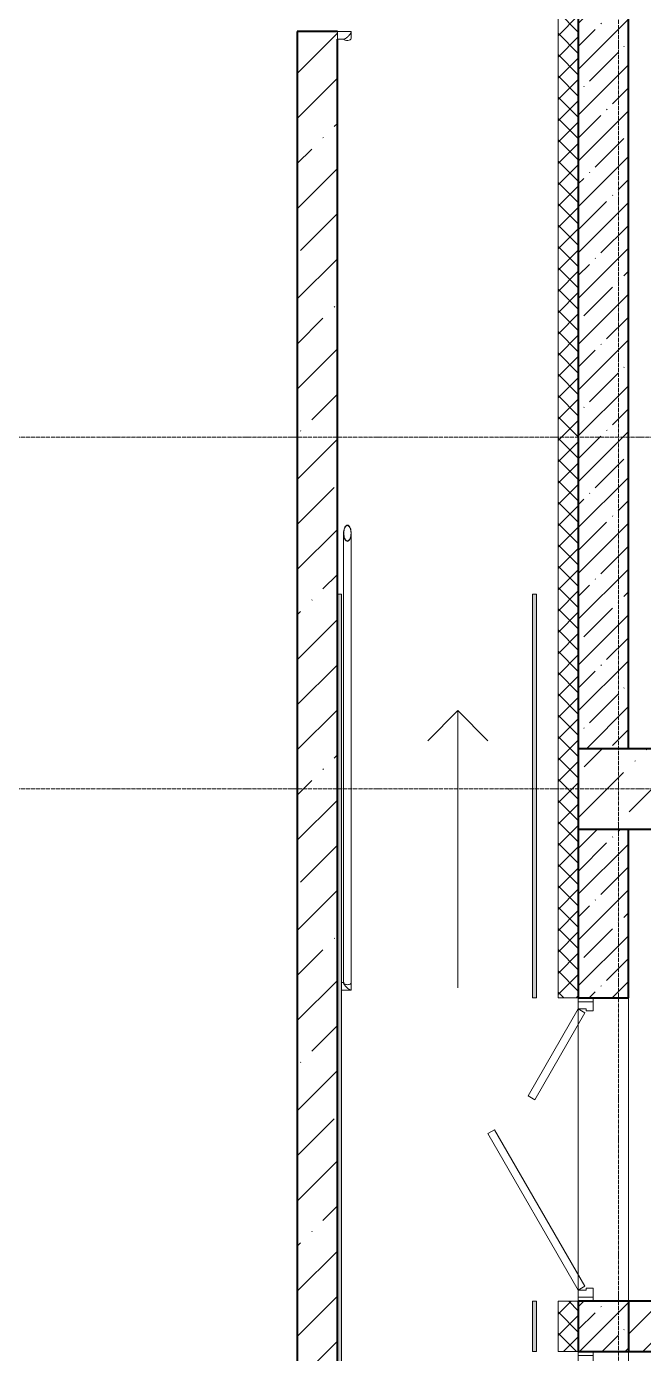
# Model space of a CAD drawing. Header units: millimetres. Extents: x 0 to 351840, y -132678 to 32417.
# Drawn here: x 297471 to 300544, y 6775 to 13380 of the extents above; entities that cross this region are included whole.
import ezdxf

# ---------------------------------------------------------------- set-up
doc = ezdxf.new("R2010")
doc.units = ezdxf.units.MM
doc.linetypes.add('BI_линия_сетки', pattern=[25, 20, -2.5, 0, -2.5])
doc.linetypes.add('BI_невидимые', pattern=[5, 3, -2])
for name, color, linetype, lineweight in [('Двери', 7, 'Continuous', 18), ('Несущие колонны', 7, 'Continuous', 18), ('Ограждение', 7, 'Continuous', 9), ('Оси', 7, 'Continuous', 9), ('Перекрытие', 7, 'Continuous', 18), ('Стены внутренние', 7, 'Continuous', 18), ('Стены наружные', 7, 'Continuous', 18), ('Стены несущие', 7, 'Continuous', 18), ('Стены отделка', 7, 'Continuous', 18), ('Стрелки вверх', 7, 'Continuous', 9)]:
    doc.layers.add(name, color=color, linetype=linetype, lineweight=lineweight)
pattern_1 = [(45, (5685.96, 5809.43), (-114.0493, 114.0493), []), (45, (5800.01, 5809.43), (-114.0493, 114.0493), [201.612, -40.322, 3.353, -36.97])]

# ---------------------------------------------------------------- blocks, each defined once
blk = doc.blocks.new('_временные_конструкции_колонны_монолитные_прямоугольная - _временная_конструкция_колонна_400x400-V8--01 Подвал__-3_000____Отделочный_')
at = {"layer": 'Несущие колонны', "lineweight": 9}
h = blk.add_hatch(dxfattribs=at)
h.set_pattern_fill('FP_9', color=9, style=0, pattern_type=2)
h.set_pattern_definition([(45, (0, -7900), (84.1903, 308.6967), [396.875, -79.375, 3.353, -76.022])])
h.paths.add_polyline_path([(-200, -200), (200, -200), (200, 200), (-200, 200)])
at = {"layer": 'Несущие колонны', "color": 9, "lineweight": 40}
for p, q in [((200, 200), (-200, 200)), ((-200, 200), (-200, -200)), ((200, -200), (200, 200)), ((-200, -200), (200, -200))]:
    blk.add_line(p, q, dxfattribs=at)
blk = doc.blocks.new('_Двери_Металлические_Двупольная_Техническая_3_7 - _дверь_ДМН_2200-1510 ДН-2-5505206--01 Подвал__-3_000____Отделочный_')
at = {"layer": 'Двери', "color": 9, "lineweight": 9}
for p, q in [((204.4, 575), (-575, 125)), ((-555.8, 91.7), (223.6, 541.7)), ((223.6, 541.7), (204.4, 575)), ((372.8, 341.7), (392, 375)), ((805.8, 91.7), (372.8, 341.7)), ((392, 375), (825, 125)), ((-575, 125), (-610, 125)), ((-575, 125), (-555.8, 91.7)), ((-575, 85), (-575, 125)), ((-565, 85), (-575, 85)), ((-565, 50), (-565, 85)), ((825, 125), (805.8, 91.7)), ((815, 85), (825, 85)), ((815, 50), (815, 85)), ((825, 125), (860, 125)), ((825, 85), (825, 125)), ((-610, 50), (-565, 50)), ((860, 50), (815, 50))]:
    blk.add_line(p, q, dxfattribs=at)
at = {"layer": 'Двери', "color": 9, "linetype": 'BI_невидимые', "lineweight": 9}
for p, q in [((-630, 50), (-630, 125)), ((-630, 125), (-610, 125)), ((-630, 50), (-630, 125)), ((-630, 125), (-610, 125)), ((-610, 125), (-630, 125)), ((-630, 125), (-630, 50)), ((-610, 125), (-610, 50)), ((-610, 125), (-610, 50)), ((-610, 50), (-610, 125)), ((860, 50), (860, 125)), ((860, 125), (880, 125)), ((860, 50), (860, 125)), ((860, 125), (880, 125)), ((880, 125), (860, 125)), ((860, 125), (860, 50)), ((880, 125), (880, 50)), ((880, 125), (880, 50)), ((880, 50), (880, 125)), ((-610, 50), (-630, 50)), ((-610, 50), (-630, 50)), ((-630, 50), (-610, 50)), ((880, 50), (860, 50)), ((880, 50), (860, 50)), ((860, 50), (880, 50))]:
    blk.add_line(p, q, dxfattribs=at)
blk = doc.blocks.new('_Двери_Металлические_Двупольная_Техническая_3_7 - _дверь_ДМН_2200-1300 ДН-1-5505207--01 Подвал__-3_000____Отделочный_')
at = {"layer": 'Двери', "color": 9, "lineweight": 9}
for p, q in [((309.4, 575), (-470, 125)), ((-450.8, 91.7), (328.6, 541.7)), ((328.6, 541.7), (309.4, 575)), ((449.6, 236.7), (468.9, 270)), ((468.9, 270), (720, 125)), ((700.8, 91.7), (449.6, 236.7)), ((-470, 125), (-505, 125)), ((-470, 125), (-450.8, 91.7)), ((-470, 85), (-470, 125)), ((-460, 85), (-470, 85)), ((-460, 50), (-460, 85)), ((720, 125), (700.8, 91.7)), ((710, 85), (720, 85)), ((710, 50), (710, 85)), ((720, 125), (755, 125)), ((720, 85), (720, 125)), ((-505, 50), (-460, 50)), ((755, 50), (710, 50))]:
    blk.add_line(p, q, dxfattribs=at)
at = {"layer": 'Двери', "color": 9, "linetype": 'BI_невидимые', "lineweight": 9}
for p, q in [((-525, 50), (-525, 125)), ((-525, 125), (-505, 125)), ((-525, 50), (-525, 125)), ((-525, 125), (-505, 125)), ((-505, 125), (-525, 125)), ((-525, 125), (-525, 50)), ((-505, 125), (-505, 50)), ((-505, 125), (-505, 50)), ((-505, 50), (-505, 125)), ((755, 50), (755, 125)), ((755, 125), (775, 125)), ((755, 50), (755, 125)), ((755, 125), (775, 125)), ((775, 125), (755, 125)), ((755, 125), (755, 50)), ((775, 125), (775, 50)), ((775, 125), (775, 50)), ((775, 50), (775, 125)), ((-505, 50), (-525, 50)), ((-505, 50), (-525, 50)), ((-525, 50), (-505, 50)), ((775, 50), (755, 50)), ((775, 50), (755, 50)), ((755, 50), (775, 50))]:
    blk.add_line(p, q, dxfattribs=at)
blk = doc.blocks.new('_металлические_изделия_труба_круглая_ГОСТ_32678-2014_с_выпусками - _металлические_изделия_труба_круглая-7737686--01 Подвал__-3_000____Отделочный_')
at = {"layer": 'Ограждение', "color": 9}
for p, q in [((-31.1, 112.9), (-31.1, 79.4)), ((-31.1, 79.4), (-31.1, -2158.6)), ((17.9, 115.1), (-28.8, 115.1)), ((4.6, 77.1), (17.9, 77.1)), ((6.9, -2158.6), (6.9, 79.4)), ((-31.1, -4620.6), (-31.1, -4654.1)), ((37.9, -4618.4), (4.6, -4618.4)), ((37.9, -4654.1), (37.9, -4618.4)), ((-28.8, -4656.4), (37.9, -4656.4)), ((37.9, -4656.4), (37.9, -4654.1))]:
    blk.add_line(p, q, dxfattribs=at)
at = {"layer": 'Ограждение', "color": 9, "flags": 128}
for points in [[(-12.1, -2118.4), (-15.4, -2119), (-18.6, -2120.8), (-21.6, -2123.8), (-24.3, -2127.8), (-26.6, -2132.8), (-28.5, -2138.5), (-29.9, -2144.9), (-30.8, -2151.6), (-31.1, -2158.6), (-30.8, -2165.6), (-29.9, -2172.4), (-28.5, -2178.7), (-26.6, -2184.5), (-24.3, -2189.4), (-21.6, -2193.4), (-18.6, -2196.4), (-15.4, -2198.2), (-12.1, -2198.8)], [(-12.1, -2196.9), (-15.2, -2196.3), (-18.3, -2194.6), (-21.1, -2191.8), (-23.7, -2188), (-26, -2183.2), (-27.8, -2177.8), (-29.1, -2171.7), (-29.9, -2165.3), (-30.2, -2158.6), (-29.9, -2152), (-29.1, -2145.5), (-27.8, -2139.5), (-26, -2134), (-23.7, -2129.3), (-21.1, -2125.4), (-18.3, -2122.6), (-15.2, -2120.9), (-12.1, -2120.3)], [(-12.1, -2198.8), (-8.8, -2198.2), (-5.6, -2196.4), (-2.6, -2193.4), (0.1, -2189.4), (2.5, -2184.5), (4.4, -2178.7), (5.8, -2172.4), (6.6, -2165.6), (6.9, -2158.6), (6.6, -2151.6), (5.8, -2144.9), (4.4, -2138.5), (2.5, -2132.8), (0.1, -2127.8), (-2.6, -2123.8), (-5.6, -2120.8), (-8.8, -2119), (-12.1, -2118.4)], [(-12.1, -2120.3), (-9, -2120.9), (-5.9, -2122.6), (-3, -2125.4), (-0.5, -2129.3), (1.8, -2134), (3.6, -2139.5), (4.9, -2145.5), (5.7, -2152), (6, -2158.6), (5.7, -2165.3), (4.9, -2171.7), (3.6, -2177.8), (1.8, -2183.2), (-0.5, -2188), (-3, -2191.8), (-5.9, -2194.6), (-9, -2196.3), (-12.1, -2196.9)]]:
    blk.add_lwpolyline(points, dxfattribs=at)
at = {"layer": 'Ограждение', "color": 9}
for centre, major_axis, start_param, end_param in [((-12.1, 79.4), (-19, 0), 4.712389, 6.283185), ((-12.1, 79.4), (19, 0), 0, 3.141593), ((-12.1, 79.4), (-19, 0), 3.141593, 4.712389), ((-12.1, -4620.6), (-19, 0), 3.403392, 6.283185), ((-12.1, -4620.6), (18.1, 0), 0.262779, 0.41075)]:
    blk.add_ellipse(centre, major_axis=major_axis, ratio=0.472551, start_param=start_param, end_param=end_param, dxfattribs=at)
for points, knots in [([(-31.1, 112.9), (-31.1, 113.7), (-30.8, 114.5), (-29.7, 115.1), (-28.6, 115.2), (-27.4, 115), (-26.4, 114.6), (-25.3, 114.2), (-23.7, 113.5), (-22, 112.5), (-20.5, 111.6), (-19.4, 110.8), (-18.2, 110), (-17, 109.1), (-15.8, 108.2), (-14.6, 107.2), (-13.3, 106.2), (-12.1, 105.1), (-10.9, 104), (-9.6, 102.8), (-8.4, 101.7), (-7.2, 100.5), (-6, 99.2), (-4.8, 98), (-3.7, 96.8), (-2.6, 95.5), (-1.5, 94.3), (-0.2, 92.6), (1.1, 91), (2.2, 89.5), (3.3, 87.9), (4.4, 86.1), (5.5, 84.1), (6.6, 81.6), (6.9, 80.2), (6.9, 79.4)], [0, 0, 0, 0, 0.083333, 0.125, 0.166667, 0.208333, 0.229167, 0.25, 0.291667, 0.333333, 0.354167, 0.375, 0.395833, 0.416667, 0.4375, 0.458333, 0.479167, 0.5, 0.520833, 0.541667, 0.5625, 0.583333, 0.604167, 0.625, 0.645833, 0.666667, 0.6875, 0.708333, 0.75, 0.770833, 0.791667, 0.833333, 0.875, 0.916667, 1, 1, 1, 1]), ([(5.4, 82.9), (5.2, 83.5), (4.9, 84.1), (4.5, 84.8), (4.5, 84.9)], [0.08333333, 0.08333333, 0.08333333, 0.08333333, 0.125, 0.13074587, 0.13074587, 0.13074587, 0.13074587]), ([(-31.1, -4654.1), (-31.1, -4653.3), (-30.8, -4651.9), (-29.7, -4649.4), (-28.6, -4647.4), (-27.4, -4645.6), (-26.4, -4644), (-25.3, -4642.5), (-23.7, -4640.4), (-22, -4638.4), (-20.5, -4636.7), (-19.4, -4635.5), (-18.2, -4634.2), (-17, -4633), (-15.8, -4631.8), (-14.6, -4630.6), (-13.3, -4629.5), (-12.1, -4628.4), (-10.9, -4627.3), (-9.6, -4626.3), (-8.4, -4625.3), (-7.2, -4624.3), (-6, -4623.5), (-4.8, -4622.7), (-3.7, -4621.9), (-2.6, -4621.2), (-1.5, -4620.6), (-0.2, -4619.8), (1.1, -4619.3), (2.2, -4618.8), (3.3, -4618.5), (3.9, -4618.4), (4.4, -4618.4)], [0, 0, 0, 0, 0.0833333, 0.125, 0.1666667, 0.2083333, 0.2291667, 0.25, 0.2916667, 0.3333333, 0.3541667, 0.375, 0.3958333, 0.4166667, 0.4375, 0.4583333, 0.4791667, 0.5, 0.5208333, 0.5416667, 0.5625, 0.5833333, 0.6041667, 0.625, 0.6458333, 0.6666667, 0.6875, 0.7083333, 0.75, 0.7708333, 0.7916667, 0.8333333, 0.8333333, 0.8333333, 0.8333333]), ([(-28.5, -4656.4), (-29, -4656.4), (-29.7, -4656.3), (-30.8, -4655.8), (-31.1, -4654.9), (-31.1, -4654.1)], [0.8333333, 0.8333333, 0.8333333, 0.8333333, 0.875, 0.9166667, 1, 1, 1, 1])]:
    blk.add_open_spline(points, degree=3, knots=knots, dxfattribs=at)
blk = doc.blocks.new('Подоснова подвал')
at = {"layer": 'Стены внутренние', "lineweight": 9}
h = blk.add_hatch(dxfattribs=at)
h.set_pattern_fill('FP_47', color=9, style=0, pattern_type=2)
h.set_pattern_definition([(45, (5685.964, 5809.43), (-53.033, 53.033), []), (135, (5685.964, 5809.43), (-53.033, -53.033), [])])
h.paths.add_polyline_path([(5386, 5509.4), (5486, 5509.4), (5486, 9609.4), (5386, 9609.4), (5386, 5609.4)])
h.paths.add_polyline_path([(5486, 10909.4), (5486, 11159.4), (5386, 11159.4), (5386, 10909.4)])
h.paths.add_polyline_path([(5386, 12669.4), (5486, 12669.4), (5486, 26009.4), (5386, 26009.4), (5386, 13509.4)])
h = blk.add_hatch(dxfattribs=at)
h.set_pattern_fill('FP_37', color=9, angle=45, style=0, pattern_type=2)
h.set_pattern_definition([(45, (5685.96, 5809.43), (-235.7317, 235.7317), []), (45, (5843.12, 5809.43), (-235.7317, 235.7317), [])])
h.paths.add_polyline_path([(27036, 10909.4), (27036, 11159.4), (25836, 11159.4), (25836, 10909.4)])
h.paths.add_polyline_path([(24114, 10909.4), (24926, 10909.4), (24926, 11159.4), (23186, 11159.4), (23186, 10909.4), (24086, 10909.4)])
h.paths.add_polyline_path([(22276, 10909.4), (22276, 11159.4), (21461, 11159.4), (21461, 10909.4), (21986, 10909.4)])
h.paths.add_polyline_path([(19836, 10909.4), (20551, 10909.4), (20551, 11159.4), (5736, 11159.4), (5736, 10909.4), (19586, 10909.4)])
at = {"layer": 'Стены наружные', "lineweight": 9}
h = blk.add_hatch(dxfattribs=at)
h.set_pattern_fill('FP_40', color=9, style=0, pattern_type=2)
h.set_pattern_definition(pattern_1)
h.paths.add_polyline_path([(5736, 13909.4), (5736, 19509.4), (5486, 19509.4), (5486, 13909.4), (5663.3, 13909.4)])
h = blk.add_hatch(dxfattribs=at)
h.set_pattern_fill('FP_39', color=9, style=0, pattern_type=2)
h.set_pattern_definition([(45, (5685.96, 5809.43), (-224.506, 224.506), []), (45, (5910.47, 5809.43), (-224.506, 224.506), [396.875, -79.375, 3.353, -76.022])])
h.paths.add_polyline_path([(4086, 9609.4), (4286, 9609.4), (4286, 17479.4), (4086, 17479.4), (4086, 11335.5)])
at = {"layer": 'Стены наружные'}
blk.add_hatch(color=9, dxfattribs=at).paths.add_polyline_path([(4306, 9609.4), (4306, 14679.4), (4286, 14679.4), (4286, 9609.4)])
h = blk.add_hatch(color=9, dxfattribs=at)
h.paths.add_polyline_path([(5278, 10909.4), (5278, 11159.4), (5258, 11159.4), (5258, 10909.4)])
h.paths.add_polyline_path([(5278, 12669.4), (5278, 14679.4), (5258, 14679.4), (5258, 12669.4)])
at = {"layer": 'Стены наружные', "lineweight": 9}
h = blk.add_hatch(dxfattribs=at)
h.set_pattern_fill('FP_40', color=9, style=0, pattern_type=2)
h.set_pattern_definition(pattern_1)
h.paths.add_polyline_path([(5736, 6009.4), (5736, 9609.4), (5486, 9609.4), (5486, 6009.4)])
h.paths.add_polyline_path([(5486, 10909.4), (5736, 10909.4), (5736, 11159.4), (5486, 11159.4)])
h.paths.add_polyline_path([(5486, 12669.4), (5736, 12669.4), (5736, 13509.4), (5486, 13509.4)])
at = {"layer": 'Оси', "color": 9, "linetype": 'BI_линия_сетки'}
for p, q in [((5686, 799.9), (5686, 35999.7)), ((-805.2, 15459.4), (56347.2, 15459.4)), ((-805.2, 13709.4), (56347.2, 13709.4))]:
    blk.add_line(p, q, dxfattribs=at)
at = {"layer": 'Перекрытие', "color": 9, "lineweight": 9}
for p, q in [((5486, 11179.4), (5486, 12649.4)), ((5736, 12669.4), (5736, 11159.4)), ((5736, 10909.4), (5736, 9609.4))]:
    blk.add_line(p, q, dxfattribs=at)
at = {"layer": 'Стены несущие', "color": 9, "lineweight": 40}
for p, q in [((5486, 19509.4), (5486, 13909.4)), ((5736, 13909.4), (5736, 19509.4)), ((4286, 17479.4), (4086, 17479.4)), ((4086, 17479.4), (4086, 9409.4)), ((4286, 9609.4), (4286, 17441.4)), ((5486, 13509.4), (5486, 12669.4)), ((5736, 12669.4), (5736, 13509.4)), ((5486, 12669.4), (5736, 12669.4)), ((20551, 11159.4), (5486, 11159.4)), ((5486, 11159.4), (5486, 10909.4)), ((5736, 11159.4), (5736, 10909.4)), ((5486, 10909.4), (19586, 10909.4))]:
    blk.add_line(p, q, dxfattribs=at)
at = {"layer": 'Стены отделка', "color": 9, "lineweight": 9}
for p, q in [((5386, 26009.4), (5386, 12669.4)), ((4306, 14679.4), (4286, 14679.4)), ((4306, 9629.4), (4306, 14679.4)), ((5258, 14679.4), (5258, 12669.4)), ((5278, 14679.4), (5258, 14679.4)), ((5278, 12669.4), (5278, 14679.4)), ((5258, 12669.4), (5278, 12669.4)), ((5386, 12669.4), (5486, 12669.4)), ((5258, 11159.4), (5258, 10909.4)), ((5278, 11159.4), (5258, 11159.4)), ((5278, 10909.4), (5278, 11159.4)), ((5486, 11159.4), (5386, 11159.4)), ((5386, 11159.4), (5386, 10909.4)), ((5258, 10909.4), (5278, 10909.4)), ((5386, 10909.4), (5486, 10909.4))]:
    blk.add_line(p, q, dxfattribs=at)
at = {"layer": 'Стрелки вверх', "color": 9}
for p, q in [((4886, 14099.4), (4736, 13949.4)), ((4886, 13839.4), (4886, 14099.4)), ((4886, 14099.4), (5036, 13949.4)), ((4886, 13559.4), (4886, 13839.4)), ((4886, 13279.4), (4886, 13559.4)), ((4886, 12999.4), (4886, 13279.4)), ((4886, 12719.4), (4886, 12999.4))]:
    blk.add_line(p, q, dxfattribs=at)
at = {"layer": 'Двери', "color": 9, "rotation": 89.99999999999991}
for name, p in [('_Двери_Металлические_Двупольная_Техническая_3_7 - _дверь_ДМН_2200-1510 ДН-2-5505206--01 Подвал__-3_000____Отделочный_', (5611, 11789.4)), ('_Двери_Металлические_Двупольная_Техническая_3_7 - _дверь_ДМН_2200-1300 ДН-1-5505207--01 Подвал__-3_000____Отделочный_', (5611, 10134.4))]:
    blk.add_blockref(name, p, dxfattribs=at)
at = {"layer": 'Несущие колонны', "color": 9}
blk.add_blockref('_временные_конструкции_колонны_монолитные_прямоугольная - _временная_конструкция_колонна_400x400-V8--01 Подвал__-3_000____Отделочный_', (5686, 13709.4), dxfattribs=at)
at = {"layer": 'Ограждение', "color": 9, "rotation": 180}
blk.add_blockref('_металлические_изделия_труба_круглая_ГОСТ_32678-2014_с_выпусками - _металлические_изделия_труба_круглая-7737686--01 Подвал__-3_000____Отделочный_', (4323.9, 12823.1), dxfattribs=at)

msp = doc.modelspace()

# ---------------------------------------------------------------- block references
msp.add_blockref('Подоснова подвал', (294733.3, -4124))

doc.saveas('drawing.dxf')
